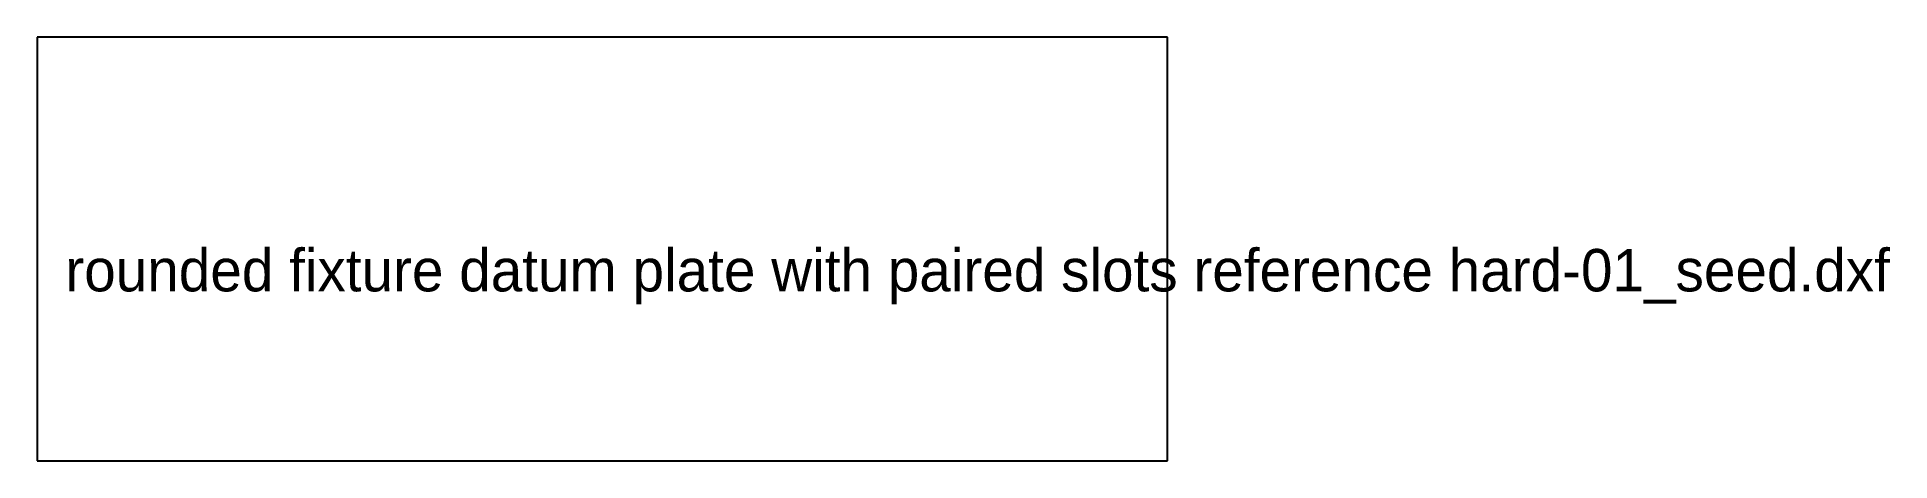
# Model space of a CAD drawing. Header units: millimetres. Extents: x 0 to 131, y 0 to 30.
import ezdxf

# ---------------------------------------------------------------- set-up
doc = ezdxf.new("R2010")
doc.units = ezdxf.units.MM
doc.layers.add('REFERENCE', color=252, linetype='Continuous')

msp = doc.modelspace()

# ---------------------------------------------------------------- linework, layer by layer
at = {"layer": 'REFERENCE'}
for p, q in [((80, 30), (0, 30)), ((0, 30), (0, 0)), ((80, 0), (80, 30)), ((0, 0), (80, 0))]:
    msp.add_line(p, q, dxfattribs=at)

# ---------------------------------------------------------------- texts
msp.add_text('rounded fixture datum plate with paired slots reference hard-01_seed.dxf', height=3, dxfattribs=at).set_placement((2, 12))

doc.saveas('drawing.dxf')
